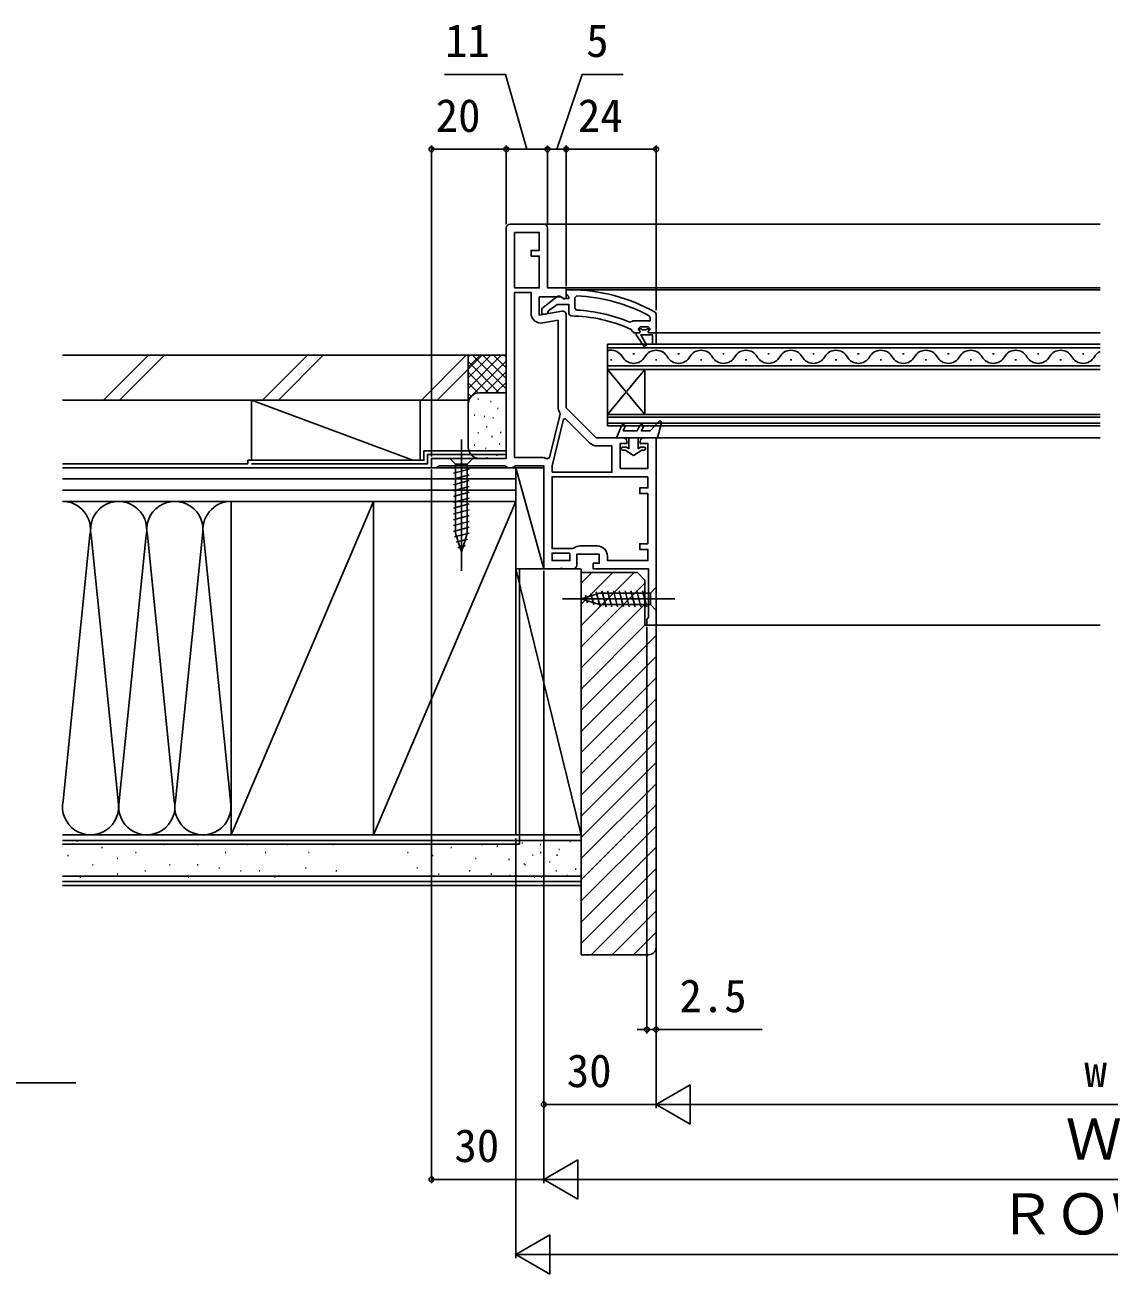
# Model space of a CAD drawing. Units: millimetres, scale not verified. Extents: x -525 to 525, y -784 to 779.
# Drawn here: x -123.3 to 166.1, y -39 to 294.5 of the extents above; entities that cross this region are included whole.
import ezdxf
from ezdxf.enums import TextEntityAlignment as Align

# ---------------------------------------------------------------- set-up
doc = ezdxf.new("R2010")
doc.units = ezdxf.units.MM
doc.header["$LTSCALE"] = 4
for name, color, linetype in [('0-2_YKK_11', 7, 'Continuous'), ('0-3_YKK_12', 2, 'Continuous'), ('0-4_YKK_13', 4, 'Continuous'), ('0-6_YKK_D', 6, 'Continuous'), ('0-8_YSS_K', 3, 'Continuous'), ('0-9_YSS_KE', 3, 'Continuous')]:
    doc.layers.add(name, color=color, linetype=linetype)
doc.styles.add('ＭＳ ゴシック', font='')
doc.styles.get('ＭＳ ゴシック').set_extended_font_data('MS Gothic')

msp = doc.modelspace()

# ---------------------------------------------------------------- linework, layer by layer
at = {"layer": '0-2_YKK_11'}
for p, q in [((15.202, 241.3), (6.202, 241.3)), ((14.702, 179), (7.402, 179)), ((17.402, 176.3), (17.402, 175.1)), ((24.902, 155.4), (29.502, 155.4))]:
    msp.add_line(p, q, dxfattribs=at)
for points in [[(5.202, 240.3), (5.202, 178.8), (-14.798, 178.8), (-14.798, 176.3), (-13.498, 176.3), (-13.065, 176.55), (-12.632, 176.8), (4.836, 176.8), (5.269, 176.55), (5.702, 176.3), (6.802, 176.3), (7.235, 176.55), (7.668, 176.8), (15.202, 176.8), (15.202, 149.3), (19.444, 149.3), (19.627, 149.42), (20.177, 149.42), (20.361, 149.3), (23.002, 149.3)], [(20.029, 218.085), (14.002, 217.022), (14.002, 221.9), (19.759, 221.9), (20.687, 221.32), (21.202, 221.605), (21.202, 224.3), (16.202, 224.3), (16.202, 240.3)], [(22.202, 223.8), (21.202, 223.8), (21.202, 222.7), (21.64, 222.204), (21.902, 221.906), (21.902, 221.5), (20.502, 221.5), (20.102, 221.7)], [(7.402, 179), (7.402, 223.1), (11.802, 223.1), (11.802, 217.618)], [(18.686, 221.887), (14.702, 218.775), (14.702, 217.3), (15.804, 217.3), (16.303, 217.775), (16.495, 218.145), (18.741, 219.9), (21.902, 219.9), (21.902, 217.299), (22.4, 216.8)], [(24.023, 222.163), (23.502, 221.663), (23.502, 218.861), (23.98, 218.361)], [(36.402, 184.3), (29.202, 184.3), (21.202, 192.3), (21.202, 217.1)], [(39.091, 215.5), (43.602, 215.5), (43.602, 216.406), (43.34, 216.845)], [(45.202, 212.3), (45.202, 217.347), (44.95, 217.782)], [(14.971, 214.959), (19.002, 215.67), (19.002, 192.507)], [(38.107, 215.155), (38.697, 215.308), (39.091, 215.5)], [(38.511, 213.226), (38.802, 212.786), (39.302, 212.3), (39.902, 212.3), (39.902, 211.8), (41.989, 208.668), (42.668, 209.089), (41.102, 211.8), (44.202, 211.8), (44.202, 209.3), (45.202, 209.3), (45.202, 212.3), (45.202, 209.3), (44.202, 209.3), (44.202, 211.8), (41.102, 211.8), (42.668, 209.089), (41.989, 208.668), (39.902, 211.8), (39.902, 212.3), (40.702, 212.3), (41.002, 212.6), (40.777, 212.89), (40.402, 213.375), (40.402, 213.4), (41.209, 213.4), (41.506, 213.138), (42.498, 213.138), (42.796, 213.4), (43.602, 213.4), (43.102, 213.9), (40.902, 213.9), (40.402, 213.4), (41.209, 213.4), (41.506, 213.138), (42.498, 213.138), (42.796, 213.4), (43.602, 213.4), (43.227, 212.89), (43.002, 212.6)], [(43.002, 212.6), (43.302, 212.3), (45.202, 212.3)], [(19.473, 190.984), (19.546, 190.583), (16.706, 178.998), (15.983, 178.677)], [(27.5, 182.891), (21.011, 189.38), (20.448, 189.223), (17.397, 176.777), (17.385, 176.602)], [(24.002, 150.3), (24.002, 153.2), (30.002, 153.2), (30.002, 150.8), (28.402, 150.8), (28.402, 149.3), (43.202, 149.3), (43.202, 136.392), (42.952, 136.096), (42.702, 135.8), (42.702, 134.3), (45.202, 134.3), (45.202, 184.3), (41.902, 184.3)], [(17.402, 175.1), (33.402, 175.1), (33.402, 182.1), (29.409, 182.1)], [(40.902, 183.3), (40.902, 182.8), (43.002, 182.8), (43.002, 176.1), (35.602, 176.1), (35.602, 182.8), (37.402, 182.8), (37.402, 183.3)], [(43.002, 173.9), (17.402, 173.9), (17.402, 154.7), (22.905, 154.7), (23.217, 154.809)], [(32.202, 152.7), (32.202, 151.5), (43.002, 151.5), (43.002, 154.5), (40.802, 154.5), (40.802, 156), (43.002, 156), (43.002, 169.4), (40.802, 169.4), (40.802, 170.9), (43.002, 170.9), (43.002, 173.9)]]:
    msp.add_lwpolyline(points, dxfattribs=at)
for points in [[(7.402, 239.1), (7.402, 224.3), (14.002, 224.3), (14.002, 232.8), (11.802, 232.8), (11.802, 234.3), (14.002, 234.3), (14.002, 239.1)], [(22.202, 153.5), (17.402, 153.5), (17.402, 151.5), (22.202, 151.5)]]:
    msp.add_lwpolyline(points, close=True, dxfattribs=at)
for centre, radius, start, end in [((6.202, 240.3), 1, 90, 180), ((15.202, 240.3), 1, 0, 90), ((22.202, 177.8), 46, 60.36285, 90.00001), ((19.302, 221.1), 1, 36.86989, 128.08672), ((22.202, 177.8), 44.4, 61.57018, 87.65008), ((14.502, 217.618), 2.7, 180, 280), ((20.202, 217.1), 1, 0, 100), ((22.202, 177.8), 39, 65.28016, 89.70988), ((22.202, 177.8), 40.6, 66.93796, 87.4899), ((21.702, 192.507), 2.7, 180, 214.34324), ((36.402, 183.3), 1, 0, 90), ((41.902, 183.3), 1, 90, 180), ((29.409, 184.8), 2.7, 225, 270), ((14.702, 176.3), 2.7, 61.68666, 90), ((14.702, 176.3), 2.7, 360, 6.41925), ((24.902, 152.7), 2.7, 90, 128.62483), ((29.502, 152.7), 2.7, 0, 90), ((23.002, 150.3), 1, 270, 0)]:
    msp.add_arc(centre, radius, start, end, dxfattribs=at)
at = {"layer": '0-3_YKK_12'}
for p, q in [((163.702, 241.3), (15.202, 241.3)), ((163.702, 224.3), (20.702, 224.3)), ((163.702, 223.8), (21.202, 223.8)), ((45.202, 212.3), (163.702, 212.3)), ((32.202, 209.3), (163.702, 209.3)), ((32.202, 209.3), (32.202, 187.5)), ((32.202, 208.3), (163.702, 208.3)), ((163.702, 203.5), (32.202, 203.5)), ((33.402, 205.14), (33.002, 205.14)), ((39.402, 206.66), (39.002, 206.66)), ((45.402, 205.14), (45.002, 205.14)), ((51.402, 206.66), (51.002, 206.66)), ((57.402, 205.14), (57.002, 205.14)), ((63.402, 206.66), (63.002, 206.66)), ((69.402, 205.14), (69.002, 205.14)), ((75.402, 206.66), (75.002, 206.66)), ((81.402, 205.14), (81.002, 205.14)), ((87.402, 206.66), (87.002, 206.66)), ((93.402, 205.14), (93.002, 205.14)), ((99.402, 206.66), (99.002, 206.66)), ((105.402, 205.14), (105.002, 205.14)), ((111.402, 206.66), (111.002, 206.66)), ((117.402, 205.14), (117.002, 205.14)), ((123.402, 206.66), (123.002, 206.66)), ((129.402, 205.14), (129.002, 205.14)), ((135.402, 206.66), (135.002, 206.66)), ((141.402, 205.14), (141.002, 205.14)), ((147.402, 206.66), (147.002, 206.66)), ((153.402, 205.14), (153.002, 205.14)), ((159.402, 206.66), (159.002, 206.66)), ((32.202, 202.5), (42.202, 190.5)), ((32.202, 190.5), (42.202, 202.5)), ((163.702, 202.5), (32.202, 202.5)), ((42.202, 202.5), (42.202, 190.5)), ((32.202, 190.5), (163.702, 190.5)), ((32.202, 189.8), (163.702, 189.8)), ((163.702, 188.2), (32.202, 188.2)), ((163.702, 187.5), (32.202, 187.5)), ((163.702, 184.3), (44.702, 184.3)), ((163.702, 134.303), (44.702, 134.303))]:
    msp.add_line(p, q, dxfattribs=at)
for centre, start, end in [((33.202, 204.223), 29.20254, 106.91585), ((45.202, 204.223), 29.20254, 150.79746), ((57.202, 204.223), 29.20254, 150.79746), ((69.202, 204.223), 29.20254, 150.79746), ((81.202, 204.223), 29.20254, 150.79746), ((93.202, 204.223), 29.20254, 150.79746), ((105.202, 204.223), 29.20254, 150.79746), ((117.202, 204.223), 29.20254, 150.79746), ((129.202, 204.223), 29.20254, 150.79746), ((141.202, 204.223), 29.20254, 150.79746), ((153.202, 204.223), 29.20254, 150.79746), ((165.202, 204.223), 115.87761, 150.79746), ((39.202, 207.577), 209.20254, 330.79746), ((51.202, 207.577), 209.20254, 330.79746), ((63.202, 207.577), 209.20254, 330.79746), ((75.202, 207.577), 209.20254, 330.79746), ((87.202, 207.577), 209.20254, 330.79746), ((99.202, 207.577), 209.20254, 330.79746), ((111.202, 207.577), 209.20254, 330.79746), ((123.202, 207.577), 209.20254, 330.79746), ((135.202, 207.577), 209.20254, 330.79746), ((147.202, 207.577), 209.20254, 330.79746), ((159.202, 207.577), 209.20254, 330.79746)]:
    msp.add_arc(centre, 3.437, start, end, dxfattribs=at)
at = {"layer": '0-4_YKK_13'}
for p, q in [((35.941, 187.493), (34.602, 184.3)), ((36.864, 187.107), (36.441, 186.1)), ((41.234, 186.1), (41.744, 187.066)), ((45.905, 188.667), (43.602, 186.1)), ((46.591, 188.304), (45.602, 184.3)), ((-6.798, 183.8), (-6.797, 148.8)), ((45.602, 184.3), (34.602, 184.3)), ((37.902, 181.371), (37.902, 184.3)), ((40.402, 184.3), (40.402, 181.371)), ((41.234, 186.1), (43.602, 186.1)), ((37.052, 181.8), (36.302, 181.8)), ((36.302, 181), (36.937, 181)), ((39.152, 179.6), (36.937, 181)), ((37.252, 181.746), (37.902, 181.371)), ((39.152, 179.6), (41.368, 181)), ((41.052, 181.746), (40.402, 181.371)), ((42.002, 181.8), (41.252, 181.8)), ((41.368, 181), (42.002, 181)), ((-3.698, 178.8), (-9.898, 178.8)), ((-9.898, 178.8), (-8.347, 177.25)), ((-8.347, 177.25), (-8.347, 158.716)), ((-5.247, 177.25), (-8.347, 177.25)), ((-3.698, 178.8), (-5.247, 177.25)), ((-5.247, 158.716), (-5.247, 177.25)), ((-8.897, 174.824), (-4.697, 175.949)), ((-8.897, 173.271), (-4.697, 174.396)), ((-8.897, 171.718), (-4.697, 172.843)), ((-8.897, 170.165), (-4.697, 171.29)), ((-8.897, 168.612), (-4.697, 169.737)), ((-8.897, 167.059), (-4.697, 168.184)), ((-8.897, 165.506), (-4.697, 166.631)), ((-8.897, 163.953), (-4.697, 165.079)), ((-8.897, 162.4), (-4.697, 163.526)), ((-8.897, 160.847), (-4.697, 161.973)), ((-8.897, 159.294), (-4.697, 160.42)), ((-8.639, 157.811), (-4.697, 158.867)), ((-6.797, 153.8), (-8.347, 158.716)), ((-8.187, 156.379), (-5.151, 157.192)), ((-6.797, 153.8), (-5.247, 158.716)), ((-7.736, 154.947), (-5.686, 155.496)), ((30.697, 143.4), (31.822, 139.2)), ((32.25, 143.4), (33.375, 139.2)), ((33.803, 143.4), (34.928, 139.2)), ((35.356, 143.4), (36.481, 139.2)), ((36.908, 143.4), (38.034, 139.2)), ((38.461, 143.4), (39.587, 139.2)), ((40.014, 143.4), (41.14, 139.2)), ((41.567, 143.4), (42.693, 139.2)), ((45.202, 144.4), (43.652, 142.85)), ((45.202, 138.2), (45.202, 144.4)), ((50.202, 141.3), (20.202, 141.3)), ((25.202, 141.3), (30.118, 142.85)), ((25.202, 141.3), (30.118, 139.75)), ((26.349, 142.238), (26.899, 140.188)), ((27.781, 142.69), (28.595, 139.654)), ((29.213, 143.141), (30.269, 139.2)), ((43.652, 142.85), (30.118, 142.85)), ((43.652, 139.75), (43.652, 142.85)), ((30.118, 139.75), (43.652, 139.75)), ((45.202, 138.2), (43.652, 139.75))]:
    msp.add_line(p, q, dxfattribs=at)
msp.add_lwpolyline([(36.441, 186.1), (40.102, 186.1), (40.86, 187.534)], dxfattribs=at)
for centre, radius, start, end in [((36.402, 187.3), 0.5, 337.25283, 157.25283), ((41.302, 187.3), 0.5, 332.13522, 152.13522), ((46.202, 188.4), 0.4, 346.1348, 138.11337), ((36.302, 181.4), 0.4, 89.99781, 270), ((37.052, 181.4), 0.4, 59.99841, 90), ((41.252, 181.4), 0.4, 90, 119.9989), ((42.002, 181.4), 0.4, 270, 89.99781)]:
    msp.add_arc(centre, radius, start, end, dxfattribs=at)
at = {"layer": '0-6_YKK_D'}
for p, q in [((-14.798, 179.3), (-14.798, 262.3)), ((-14.798, 261.3), (5.202, 261.3)), ((5.202, 241.3), (5.202, 262.3)), ((5.202, 241.3), (5.202, 262.3)), ((16.202, 261.3), (5.202, 261.3)), ((16.202, 241.3), (16.202, 262.3)), ((16.202, 241.3), (16.202, 262.3)), ((16.202, 261.3), (21.202, 261.3)), ((21.202, 224.8), (21.202, 262.3)), ((21.202, 224.8), (21.202, 262.3)), ((21.202, 261.3), (45.202, 261.3)), ((45.202, 218.347), (45.202, 262.3)), ((-14.798, 175.8), (-14.798, -14.7)), ((15.202, 148.8), (15.202, 5.3)), ((15.202, 148.8), (15.202, -14.7)), ((15.205, 148.6), (15.205, -14.7)), ((42.702, 133.8), (42.702, 25.3)), ((45.202, 133.801), (45.202, 25.3)), ((45.202, 133.8), (45.202, 5.3)), ((7.702, 77.3), (7.702, -34.7)), ((45.202, 33.297), (45.202, 5.3)), ((42.702, 26.3), (40.152, 26.3)), ((42.702, 26.3), (45.202, 26.3)), ((45.202, 26.3), (73.53, 26.3)), ((45.202, 6.3), (54.296, 11.55)), ((54.296, 1.05), (54.296, 11.55)), ((45.202, 6.3), (15.202, 6.3)), ((45.202, 6.3), (54.296, 1.05)), ((45.202, 6.3), (63.389, 6.3)), ((274.705, 6.3), (55.702, 6.3)), ((15.202, -13.7), (24.296, -8.45)), ((24.296, -18.95), (24.296, -8.45)), ((-14.798, -13.7), (15.205, -13.7)), ((15.202, -13.7), (24.296, -18.95)), ((15.202, -13.7), (33.389, -13.7)), ((25.702, -13.7), (304.702, -13.7)), ((7.702, -33.7), (16.796, -28.45)), ((16.796, -38.95), (16.796, -28.45)), ((7.702, -33.7), (16.796, -38.95)), ((7.702, -33.7), (25.889, -33.7)), ((18.202, -33.7), (312.202, -33.7))]:
    msp.add_line(p, q, dxfattribs=at)
for points in [[(10.702, 261.3), (5.019, 281.3), (-11.322, 281.3)], [(18.702, 261.3), (25.413, 281.3), (36.367, 281.3)], [(-344.608, 103.031), (-342.519, 101.568), (-214.782, 12.126), (-109.689, 12.126)]]:
    msp.add_lwpolyline(points, dxfattribs=at)
for centre in [(-14.798, 261.3), (5.202, 261.3), (5.202, 261.3), (16.202, 261.3), (16.202, 261.3), (21.202, 261.3), (21.202, 261.3), (45.202, 261.3), (42.702, 26.3), (45.202, 26.3), (15.202, 6.3), (-14.798, -13.7)]:
    msp.add_circle(centre, 0.637, dxfattribs=at)
at = {"layer": '0-8_YSS_K'}
for p, q in [((-90.335, 206.3), (-102.335, 194.3)), ((-86.093, 206.3), (-98.093, 194.3)), ((-47.909, 206.3), (-59.909, 194.3)), ((-43.666, 206.3), (-55.666, 194.3)), ((-17.482, 194.3), (-5.482, 206.3)), ((-1.24, 206.3), (-13.24, 194.3)), ((-4.998, 206.3), (5.205, 206.3)), ((-4.998, 193.3), (-4.998, 206.3)), ((3.86, 206.3), (-4.998, 197.442)), ((1.032, 206.3), (-4.998, 200.271)), ((-1.797, 206.3), (-4.998, 203.099)), ((-4.625, 206.3), (-4.998, 205.927)), ((5.205, 204.817), (-4.998, 194.614)), ((3.316, 196.3), (-4.998, 204.614)), ((5.205, 197.239), (-3.855, 206.3)), ((5.205, 200.067), (-1.027, 206.3)), ((5.205, 202.896), (1.801, 206.3)), ((5.205, 205.724), (4.63, 206.3)), ((0.488, 196.3), (-4.998, 201.785)), ((5.205, 201.988), (-0.483, 196.3)), ((-2.323, 196.282), (-4.998, 198.957)), ((5.205, 199.16), (2.346, 196.3)), ((-62.8, 194.3), (-17.8, 194.3)), ((-17.8, 178.3), (-17.8, 194.3)), ((-4.203, 195.334), (-4.998, 196.128)), ((-2.193, 194.632), (-2.393, 194.632)), ((-1.998, 196.3), (5.205, 196.3)), ((1.145, 193.965), (0.945, 193.965)), ((-4.998, 193.3), (-4.998, 181.8)), ((-3.194, 190.293), (-3.394, 190.293)), ((3.002, 192.134), (2.802, 192.134)), ((-0.524, 189.959), (-0.724, 189.959)), ((0.079, 187.166), (-0.121, 187.166)), ((1.813, 189.625), (1.613, 189.625)), ((-2.193, 185.619), (-2.393, 185.619)), ((1.479, 184.618), (1.279, 184.618)), ((3.786, 185.705), (3.586, 185.705)), ((-3.194, 182.278), (-3.394, 182.278)), ((-0.19, 181.446), (-0.39, 181.446)), ((3.482, 182.611), (3.282, 182.611)), ((-1.998, 178.8), (5.002, 178.8)), ((0.144, 178.939), (-0.056, 178.939)), ((2.815, 179.607), (2.615, 179.607)), ((-113.298, 176.3), (7.702, 176.3)), ((15.202, 149.3), (7.702, 176.3)), ((7.702, 167.3), (7.702, 176.3)), ((-113.298, 173.3), (7.702, 173.3)), ((-113.298, 170.3), (7.702, 170.3)), ((7.702, 167.3), (-113.298, 167.3)), ((-68.298, 167.299), (-113.298, 167.299)), ((-30.298, 167.3), (-68.298, 78.3)), ((-68.298, 78.299), (-68.298, 167.299)), ((7.702, 167.3), (-30.298, 78.3)), ((-113.14, 87.33), (-105.956, 158.267)), ((-98.456, 87.33), (-105.64, 158.267)), ((-98.14, 87.33), (-90.956, 158.267)), ((-90.64, 158.267), (-83.456, 87.33)), ((-83.14, 87.33), (-75.956, 158.267)), ((-68.456, 87.33), (-75.64, 158.267)), ((7.702, 78.3), (7.702, 149.3)), ((7.702, 149.3), (25.018, 149.3)), ((7.702, 149.3), (25.202, 78.3)), ((25.202, 145.489), (28.014, 148.3)), ((25.202, 139.832), (33.67, 148.3)), ((25.202, 134.175), (39.327, 148.3)), ((25.202, 128.518), (42.202, 145.518)), ((25.202, 122.861), (42.202, 139.861)), ((25.202, 117.205), (42.4, 134.402)), ((25.202, 111.548), (45.202, 131.548)), ((25.202, 105.891), (45.202, 125.891)), ((25.202, 100.234), (45.202, 120.234)), ((25.202, 94.577), (45.202, 114.577)), ((25.202, 88.92), (45.202, 108.92)), ((25.202, 83.263), (45.202, 103.263)), ((25.202, 77.607), (45.202, 97.607)), ((25.202, 71.95), (45.202, 91.95)), ((25.202, 66.293), (45.202, 86.293)), ((25.202, 60.636), (45.202, 80.636)), ((-68.298, 78.299), (-113.298, 78.299)), ((-113.298, 76.8), (25.202, 76.8)), ((-109.245, 76.558), (-109.445, 76.558)), ((-102.652, 74.91), (-102.852, 74.91)), ((-93.586, 73.586), (-93.786, 73.586)), ((-86.168, 75.734), (-86.368, 75.734)), ((-77.103, 75.734), (-77.303, 75.734)), ((-69.685, 73.586), (-69.885, 73.586)), ((-63.916, 75.734), (-64.116, 75.734)), ((-58.971, 73.586), (-59.171, 73.586)), ((-53.202, 75.734), (-53.402, 75.734)), ((-47.433, 73.586), (-47.633, 73.586)), ((-40.908, 75.734), (-41.108, 75.734)), ((-20.963, 73.586), (-21.163, 73.586)), ((-9.425, 74.91), (-9.625, 74.91)), ((-1.183, 75.734), (-1.383, 75.734)), ((2.908, 75.301), (2.708, 75.301)), ((9.534, 76.081), (9.334, 76.081)), ((14.421, 75.734), (14.221, 75.734)), ((14.476, 73.586), (14.276, 73.586)), ((19.398, 74.389), (19.198, 74.389)), ((22.332, 76.47), (22.132, 76.47)), ((25.202, 54.979), (45.202, 74.979)), ((-111.717, 72.762), (-111.917, 72.762)), ((-105.124, 70.289), (-105.324, 70.289)), ((-98.531, 71.938), (-98.731, 71.938)), ((-84.52, 70.289), (-84.72, 70.289)), ((-77.103, 70.289), (-77.303, 70.289)), ((-14.37, 72.762), (-14.57, 72.762)), ((-2.832, 71.938), (-3.032, 71.938)), ((6.026, 71.683), (5.826, 71.683)), ((10.06, 70.513), (9.86, 70.513)), ((10.355, 70.289), (10.155, 70.289)), ((12.399, 72.852), (12.199, 72.852)), ((16.893, 71.113), (16.693, 71.113)), ((18.824, 72.852), (18.624, 72.852)), ((-113.298, 67.3), (25.202, 67.3)), ((-108.421, 66.993), (-108.621, 66.993)), ((-98.531, 67.817), (-98.731, 67.817)), ((-91.113, 68.641), (-91.313, 68.641)), ((-79.575, 66.993), (-79.775, 66.993)), ((-71.333, 69.465), (-71.533, 69.465)), ((-65.564, 68.641), (-65.764, 68.641)), ((-60.619, 68.641), (-60.819, 68.641)), ((-56.499, 66.993), (-56.699, 66.993)), ((-48.257, 69.465), (-48.457, 69.465)), ((-40.084, 68.641), (-40.284, 68.641)), ((-18.491, 69.465), (-18.691, 69.465)), ((-12.722, 67.817), (-12.922, 67.817)), ((-4.48, 68.641), (-4.68, 68.641)), ((1.289, 67.817), (1.089, 67.817)), ((6.216, 67.395), (6.016, 67.395)), ((12.827, 66.993), (12.627, 66.993)), ((14.737, 67.005), (14.537, 67.005)), ((18.596, 68.641), (18.396, 68.641)), ((21.552, 67.395), (21.352, 67.395)), ((23.821, 69.1), (23.621, 69.1)), ((25.202, 49.322), (45.202, 69.322)), ((-113.298, 64.8), (25.202, 64.8)), ((27.837, 46.3), (45.202, 63.666)), ((33.494, 46.3), (45.202, 58.009)), ((39.151, 46.3), (45.202, 52.352))]:
    msp.add_line(p, q, dxfattribs=at)
for points in [[(-19.8, 178.3), (-62.8, 194.3), (-62.8, 178.3)], [(25.202, 149.3), (25.202, 78.3), (7.702, 78.3)]]:
    msp.add_lwpolyline(points, dxfattribs=at)
msp.add_lwpolyline([(7.702, 149.3), (7.702, 176.3), (15.202, 176.3), (15.202, 149.3)], close=True, dxfattribs=at)
for centre, radius, start, end in [((-1.998, 193.3), 3, 90, 180), ((-1.998, 181.8), 3, 180, 270), ((-113.298, 159.799), 7.5, 348.21647, 90), ((-98.298, 159.799), 7.5, 348.21647, 191.78354), ((-83.298, 159.799), 7.5, 348.21647, 191.78354), ((-68.298, 159.799), 7.5, 90, 191.78354), ((-105.798, 85.799), 7.5, 168.21638, 11.78352), ((-90.798, 85.799), 7.5, 168.21638, 11.78352), ((-75.798, 85.799), 7.5, 168.21638, 11.78352)]:
    msp.add_arc(centre, radius, start, end, dxfattribs=at)
at = {"layer": '0-9_YSS_KE'}
for p, q in [((-113.298, 194.3), (-4.998, 194.3)), ((-16.798, 180.8), (5.202, 180.8)), ((-63.798, 177.3), (-113.298, 177.3)), ((-63.798, 178.3), (-63.798, 177.3)), ((-15.798, 179.8), (5.202, 179.8)), ((-68.298, 78.3), (-68.298, 167.3)), ((-68.298, 167.3), (-30.298, 167.3)), ((-30.298, 167.3), (-30.298, 78.3)), ((8.702, 149.3), (8.702, 75.8)), ((8.702, 149.3), (8.702, 75.8)), ((-113.298, 78.299), (25.015, 78.3)), ((-30.298, 78.3), (-68.298, 78.3)), ((25.202, 65.8), (25.202, 78.3)), ((8.702, 75.8), (-113.298, 75.8)), ((8.702, 75.8), (-113.298, 75.8)), ((-113.298, 65.8), (25.202, 65.8))]:
    msp.add_line(p, q, dxfattribs=at)
for points in [[(-113.298, 206.3), (-4.998, 206.3), (-4.998, 194.3)], [(-16.798, 180.8), (-16.798, 178.3), (-63.798, 178.3)], [(-15.798, 179.8), (-15.798, 177.3), (-62.798, 177.3)], [(25.202, 148.3), (25.202, 46.3), (43.202, 46.3)], [(45.202, 48.3), (45.202, 134.3), (42.202, 134.3), (42.202, 146.3), (40.202, 148.3), (25.202, 148.3)]]:
    msp.add_lwpolyline(points, dxfattribs=at)
msp.add_lwpolyline([(-30.298, 78.3), (-30.298, 167.3), (7.702, 167.3), (7.702, 78.3)], close=True, dxfattribs=at)
msp.add_arc((43.202, 48.3), 2, 270.00001, 359.99999, dxfattribs=at)

# ---------------------------------------------------------------- texts
at = {"layer": '0-6_YKK_D', "style": 'ＭＳ ゴシック'}
for s, height, p in [('11', 8.798, (-11.163, 283.3)), ('5', 8.798, (26.526, 283.3)), ('20', 8.798, (-13.661, 263.3)), ('24', 8.798, (24.305, 263.3)), ('2.5', 8.798, (51.416, 28.3)), ('30', 8.798, (21.339, 8.3)), ('w', 8.798, (159.544, 8.3)), ('Ｗ', 11, (154.549, -11.7)), ('30', 8.798, (-8.66, -11.7)), ('ＲＯＷ', 11, (136.694, -31.7))]:
    msp.add_text(s, height=height, dxfattribs=at).set_placement(p, align=Align.BOTTOM_LEFT)

doc.saveas('drawing.dxf')
